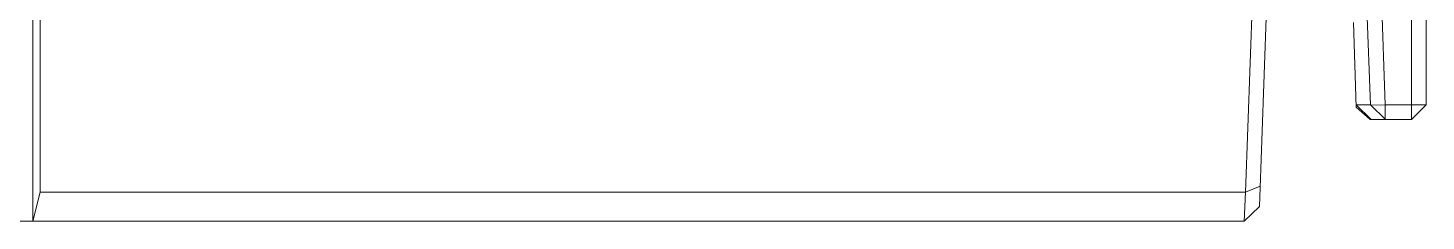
# Model space of a CAD drawing. Header units: millimetres. Extents: x 0 to 1371, y 0 to 812.
# Drawn here: x 139.34 to 168.19, y 652.86 to 656.85 of the extents above; entities that cross this region are included whole.
import ezdxf

# ---------------------------------------------------------------- set-up
doc = ezdxf.new("R2010")
doc.units = ezdxf.units.MM
doc.layers.add('7_ALL_FEATURES', color=7, linetype='Continuous')

msp = doc.modelspace()

# ---------------------------------------------------------------- linework, layer by layer
at = {"layer": '7_ALL_FEATURES', "color": 18, "linetype": 'Continuous', "lineweight": 0, "true_color": 0x000000}
for p, q in [((139.44443, 732.86017), (139.44443, 652.86017)), ((139.59443, 732.71017), (139.59443, 653.46017)), ((167.89443, 655.25739), (167.89443, 713.83414)), ((168.19443, 655.25739), (168.19443, 713.97376)), ((164.46618, 653.46017), (164.61618, 657.56017)), ((167.35425, 655.25759), (167.27384, 657.56017)), ((164.75539, 653.15997), (164.90507, 657.25117)), ((167.04519, 655.25407), (166.97545, 657.25117)), ((166.75554, 655.21002), (166.69443, 656.96017)), ((167.04516, 655.25999), (166.7538, 655.25999)), ((166.7538, 655.25999), (167.06427, 654.96017)), ((166.75554, 655.21002), (167.04427, 654.96017)), ((167.04516, 655.25999), (167.35567, 654.96017)), ((167.04519, 655.25407), (167.35425, 655.25759)), ((167.8972, 655.26017), (167.35155, 655.26017)), ((167.35155, 655.26017), (167.35253, 654.96017)), ((168.19443, 655.26017), (167.89443, 654.96017)), ((167.89443, 655.25739), (168.19443, 655.25739)), ((167.8972, 655.26017), (167.8972, 654.96017)), ((167.8972, 654.96017), (167.04427, 654.96017)), ((139.59443, 653.46017), (139.44443, 652.86017)), ((139.59443, 653.46017), (164.46628, 653.46017)), ((164.44433, 652.86017), (164.46628, 653.46017)), ((164.77092, 653.58429), (164.46628, 653.46017)), ((164.75539, 653.15997), (164.44443, 652.86017)), ((80.79443, 652.86017), (164.44433, 652.86017))]:
    msp.add_line(p, q, dxfattribs=at)

doc.saveas('drawing.dxf')
